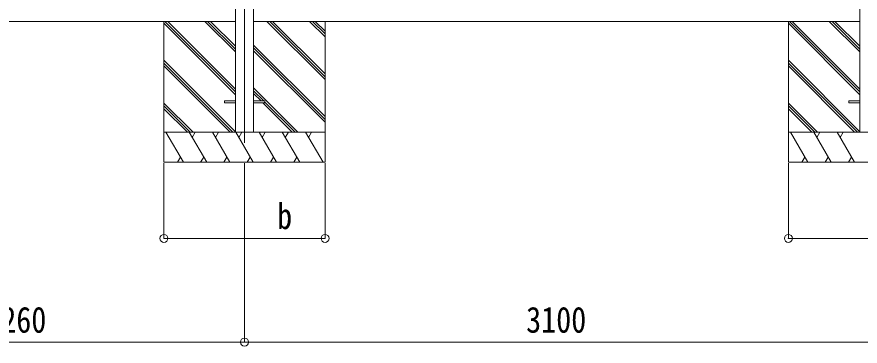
# Model space of a CAD drawing. Units: millimetres at full size, sheet at 1:40; details may follow other scales. Extents: x -11181 to 11305, y -7804 to 7716.
# Drawn here: x 4630 to 8816, y -2685 to -1050 of the extents above; entities that cross this region are included whole.
import ezdxf
from ezdxf.enums import TextEntityAlignment as Align

# ---------------------------------------------------------------- set-up
doc = ezdxf.new("R2010")
doc.units = ezdxf.units.MM
doc.header["$LTSCALE"] = 40
doc.header["$PDMODE"] = 32
doc.header["$PDSIZE"] = 40
for name, color, linetype, lineweight in [('0-0_0', 7, 'Continuous', 9), ('0-1_本体', 4, 'Continuous', 9), ('0-2_部品', 7, 'Continuous', 9), ('0-8_PARTS2', 2, 'Continuous', 9), ('0-A_寸法', 6, 'Continuous', 9)]:
    doc.layers.add(name, color=color, linetype=linetype, lineweight=lineweight)
doc.styles.add('ＭＳ ゴシック', font='')
doc.styles.get('ＭＳ ゴシック').set_extended_font_data('MS Gothic')

msp = doc.modelspace()

# ---------------------------------------------------------------- linework, layer by layer
at = {"layer": '0-0_0'}
for p, q in [((3545.09, -1071.97), (5714.69, -1071.97)), ((5359.89, -1071.97), (5359.89, -1771.97)), ((5714.69, -1436.28), (5359.89, -1081.48)), ((5714.69, -1422.13), (5364.51, -1071.97)), ((5714.69, -1407.99), (5378.66, -1071.97)), ((5714.69, -1224.15), (5562.51, -1071.97)), ((5714.69, -1210), (5576.65, -1071.97)), ((5714.69, -1195.86), (5590.79, -1071.97)), ((8814.69, -1071.97), (5805.09, -1071.97)), ((6159.89, -1360.98), (5870.87, -1071.97)), ((6159.89, -1346.83), (5885.01, -1071.97)), ((6159.89, -1332.69), (5899.16, -1071.97)), ((6159.89, -1148.85), (6083.01, -1071.97)), ((6159.89, -1134.7), (6097.15, -1071.97)), ((6159.89, -1120.56), (6111.29, -1071.97)), ((6159.89, -1071.97), (6159.89, -1771.97)), ((8459.89, -1071.97), (8459.89, -1771.97)), ((8814.69, -1436.28), (8459.89, -1081.48)), ((8814.69, -1422.13), (8464.51, -1071.97)), ((8814.69, -1407.99), (8478.66, -1071.97)), ((8814.69, -1224.15), (8662.51, -1071.97)), ((8814.69, -1210), (8676.65, -1071.97)), ((8814.69, -1195.86), (8690.79, -1071.97)), ((6159.89, -1544.82), (5805.09, -1190.03)), ((6159.89, -1558.97), (5805.09, -1204.17)), ((6159.89, -1573.11), (5805.09, -1218.31)), ((5714.69, -1620.12), (5359.89, -1265.33)), ((5702.39, -1621.97), (5359.89, -1279.47)), ((5688.24, -1621.97), (5359.89, -1293.61)), ((8814.69, -1620.12), (8459.89, -1265.33)), ((8802.39, -1621.97), (8459.89, -1279.47)), ((8788.24, -1621.97), (8459.89, -1293.61)), ((6024.9, -1621.97), (5805.09, -1402.16)), ((5856.24, -1467.46), (5805.09, -1416.3)), ((5842.1, -1467.46), (5805.09, -1430.44)), ((5504.4, -1621.97), (5359.89, -1477.46)), ((5490.25, -1621.97), (5359.89, -1491.6)), ((5476.11, -1621.97), (5359.89, -1505.74)), ((5996.61, -1621.97), (5851.1, -1476.46)), ((6010.75, -1621.97), (5859.89, -1471.1)), ((8604.4, -1621.97), (8459.89, -1477.46)), ((8590.25, -1621.97), (8459.89, -1491.6)), ((8576.11, -1621.97), (8459.89, -1505.74)), ((5359.89, -1621.97), (6159.89, -1621.97)), ((5456.78, -1771.97), (5370.17, -1621.97)), ((5572.25, -1771.97), (5485.65, -1621.97)), ((5515.65, -1621.97), (5500.65, -1647.95)), ((5687.72, -1771.97), (5601.12, -1621.97)), ((5616.12, -1647.95), (5631.12, -1621.97)), ((5803.19, -1771.97), (5716.59, -1621.97)), ((5731.59, -1647.95), (5746.59, -1621.96)), ((5918.66, -1771.97), (5832.06, -1621.97)), ((5847.06, -1647.95), (5862.06, -1621.97)), ((6034.13, -1771.97), (5947.53, -1621.97)), ((5962.53, -1647.95), (5977.53, -1621.97)), ((6149.6, -1771.97), (6063, -1621.97)), ((6078, -1647.95), (6093, -1621.97)), ((8459.89, -1621.97), (9259.89, -1621.97)), ((8556.78, -1771.97), (8470.17, -1621.97)), ((8672.25, -1771.97), (8585.65, -1621.97)), ((8615.65, -1621.97), (8600.65, -1647.95)), ((8787.72, -1771.97), (8701.12, -1621.97)), ((8716.12, -1647.95), (8731.12, -1621.97)), ((5441.78, -1745.99), (5426.78, -1771.97)), ((5557.25, -1745.99), (5542.25, -1771.97)), ((5672.72, -1745.99), (5657.72, -1771.97)), ((5788.19, -1745.99), (5773.19, -1771.97)), ((5903.66, -1745.99), (5888.66, -1771.97)), ((6019.13, -1745.99), (6004.13, -1771.97)), ((8541.78, -1745.99), (8526.78, -1771.97)), ((8657.25, -1745.99), (8642.25, -1771.97)), ((8772.72, -1745.99), (8757.72, -1771.97)), ((6159.89, -1771.97), (5359.89, -1771.97)), ((9259.89, -1771.97), (8459.89, -1771.97))]:
    msp.add_line(p, q, dxfattribs=at)
at = {"layer": '0-1_本体'}
for p, q in [((5714.69, 1534.08), (5714.69, -1621.99)), ((5805.09, 1534.08), (5805.09, -1621.99)), ((8814.69, 1534.08), (8814.69, -1621.99))]:
    msp.add_line(p, q, dxfattribs=at)
at = {"layer": '0-2_部品', "color": 4}
for p, q in [((5660.09, -1467.46), (5660.09, -1476.46)), ((5715.09, -1467.46), (5660.09, -1467.46)), ((5715.09, -1476.46), (5660.09, -1476.46)), ((5860.09, -1467.46), (5805.09, -1467.46)), ((5860.09, -1476.46), (5805.09, -1476.46)), ((5860.09, -1467.46), (5860.09, -1476.46)), ((8760.09, -1467.46), (8760.09, -1476.46)), ((8815.09, -1467.46), (8760.09, -1467.46)), ((8815.09, -1476.46), (8760.09, -1476.46))]:
    msp.add_line(p, q, dxfattribs=at)
at = {"layer": '0-8_PARTS2'}
msp.add_line((5759.89, 1699.63), (5759.89, -1675.6), dxfattribs=at)
at = {"layer": '0-A_寸法'}
for p, q in [((5759.89, -2664.84), (5759.89, -1775.45)), ((6159.89, -2149.86), (6159.89, -1775.45)), ((8459.89, -2149.86), (8459.89, -1775.45)), ((9259.89, -2149.86), (8459.89, -2149.86)), ((3499.89, -2664.84), (5759.89, -2664.84)), ((8859.89, -2664.84), (5759.89, -2664.84))]:
    msp.add_line(p, q, dxfattribs=at)
msp.add_lwpolyline([(6159.89, -2149.86), (5359.89, -2149.86), (5359.89, -1775.45)], dxfattribs=at)
for p in [(5359.89, -2149.86), (6159.89, -2149.86), (8459.89, -2149.86), (5759.89, -2664.84)]:
    msp.add_point(p, dxfattribs=at)

# ---------------------------------------------------------------- texts
at = {"layer": '0-A_寸法', "color": 7, "style": 'ＭＳ ゴシック', "width": 0.85}
for s, p in [('b', (5921.89, -2141.86)), ('2260', (4477.89, -2656.84)), ('3100', (7157.89, -2656.84))]:
    msp.add_text(s, height=129, dxfattribs=at).set_placement(p, align=Align.BOTTOM_LEFT)

doc.saveas('drawing.dxf')
